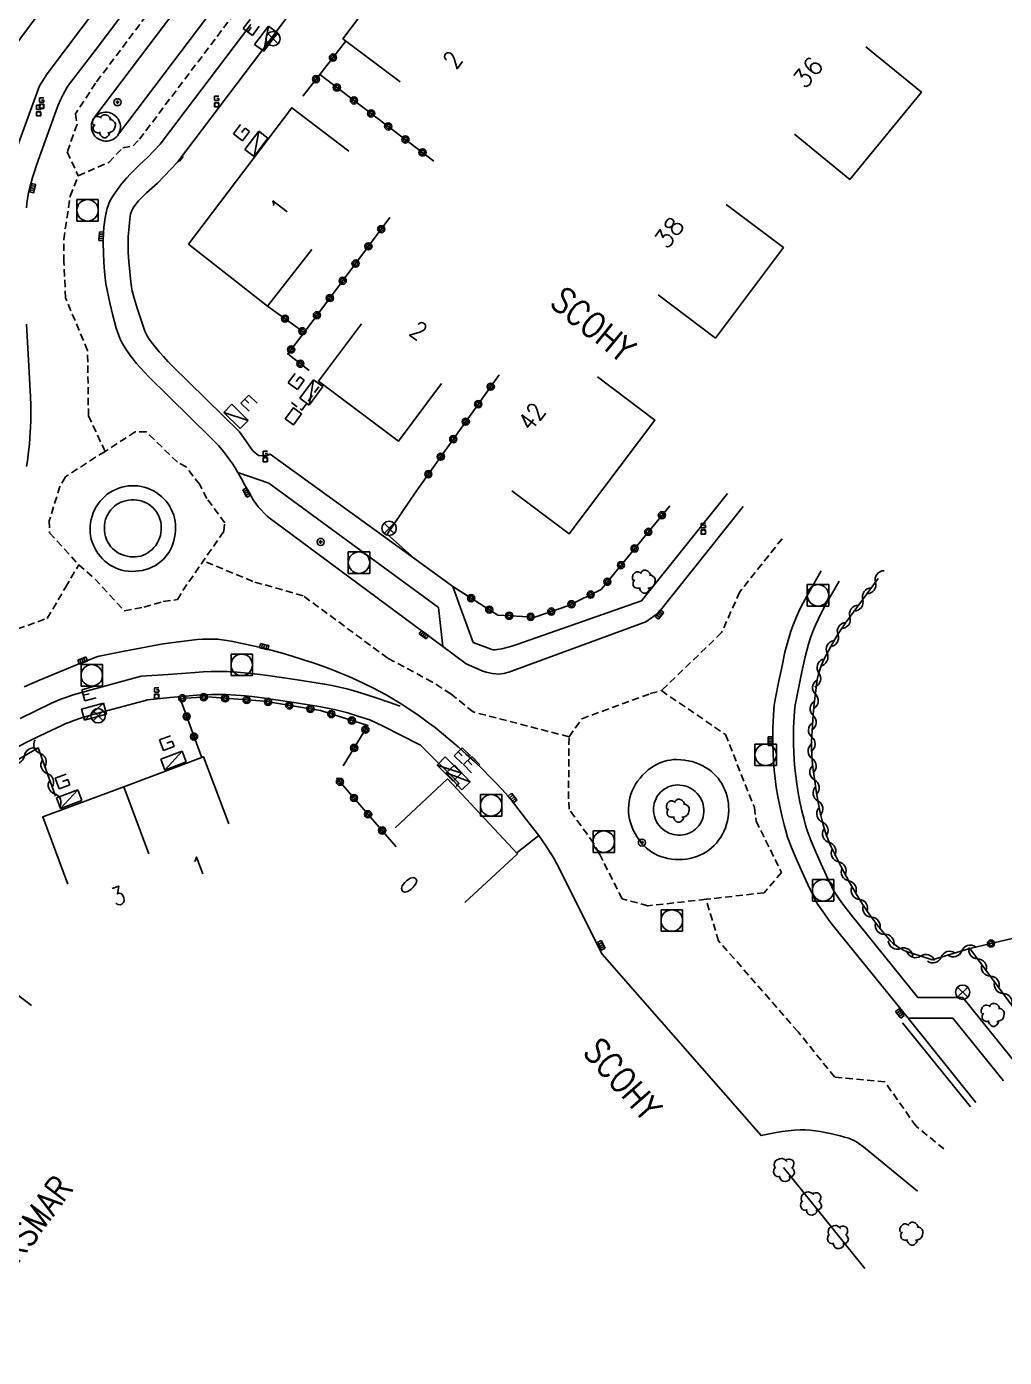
# Model space of a CAD drawing. Header units: millimetres. Extents: x 145512 to 146000, y 142000 to 142988.
# Drawn here: x 145838.8 to 145907, y 142590.7 to 142683.6 of the extents above; entities that cross this region are included whole.
import ezdxf
from ezdxf.enums import TextEntityAlignment as Align

# ---------------------------------------------------------------- set-up
doc = ezdxf.new("R2010")
doc.units = ezdxf.units.MM
doc.linetypes.add('DASHED', pattern=[0.75, 0.5, -0.25])
doc.layers.get('0').update_dxf_attribs({"linetype": 'CONTINUOUS'})
for name, color, linetype in [('w0001', 6, 'DASHED'), ('w0003', 5, 'CONTINUOUS'), ('w0008', 7, 'CONTINUOUS'), ('w0014', 7, 'CONTINUOUS'), ('w0100', 7, 'CONTINUOUS'), ('W0101', 7, 'CONTINUOUS'), ('w0105', 7, 'CONTINUOUS'), ('w0112', 1, 'DASHED'), ('w0300', 7, 'CONTINUOUS'), ('w0302', 3, 'CONTINUOUS'), ('w0308', 3, 'CONTINUOUS'), ('w0310', 3, 'CONTINUOUS'), ('w0322', 7, 'CONTINUOUS'), ('w0400', 7, 'CONTINUOUS'), ('w0420', 7, 'CONTINUOUS'), ('w0425', 7, 'CONTINUOUS'), ('w0430', 7, 'CONTINUOUS'), ('w0432', 7, 'CONTINUOUS'), ('w0469', 7, 'CONTINUOUS'), ('W0856', 7, 'CONTINUOUS'), ('w0989', 7, 'CONTINUOUS'), ('W0991', 7, 'CONTINUOUS'), ('w1102', 7, 'CONTINUOUS'), ('w1338', 7, 'CONTINUOUS')]:
    doc.layers.add(name, color=color, linetype=linetype)
doc.styles.get("Standard").update_dxf_attribs({"font": 'romans.shx', "width": 0.85})

# ---------------------------------------------------------------- blocks, each defined once
blk = doc.blocks.new('T425')
for p, q in [((-0.15, 0.6), (0.15, 0.6)), ((-0.15, 0.6), (-0.15, 0.3)), ((-0.15, 0.3), (0.15, 0.3)), ((-0.15, 0.15), (0.15, 0.15)), ((-0.15, -0.15), (-0.15, 0.15)), ((0, 0.45), (0.15, 0.45)), ((0.15, 0.45), (0.15, 0.3)), ((0.15, 0.15), (0.15, -0.15)), ((0.15, -0.15), (-0.15, -0.15))]:
    blk.add_line(p, q)
blk.add_ellipse((0, 0), major_axis=(-0.106, 0.106), ratio=1, start_param=3.926991, end_param=10.210176)
blk = doc.blocks.new('T400')
for p, q in [((-0.15, 0.3), (0.15, 0.3)), ((-0.15, -0.25), (-0.15, 0.3)), ((-0.15, 0.15), (0.15, 0.15)), ((-0.15, 0), (0.15, 0)), ((0.15, 0.3), (0.15, -0.25)), ((-0.15, -0.15), (0.15, -0.15)), ((-0.15, -0.25), (-0.15, -0.3)), ((-0.15, -0.3), (0.15, -0.3)), ((0.15, -0.3), (0.15, -0.25))]:
    blk.add_line(p, q)
blk = doc.blocks.new('T420')
for p, q in [((0.75, 0.75), (-0.75, 0.75)), ((-0.75, 0.75), (-0.75, -0.75)), ((0.75, 0.75), (0.75, -0.75)), ((0.75, -0.75), (-0.75, -0.75))]:
    blk.add_line(p, q)
blk.add_ellipse((0, 0), major_axis=(-0.53, 0.53), ratio=1, start_param=3.926991, end_param=10.210176)
blk = doc.blocks.new('t430')
at = {"flags": 128}
for points in [[(-0.4, 2.1), (0.4, 2.1)], [(-0.4, 2.1), (-0.4, 1.3)], [(-0.4, 1.7), (0, 1.7)], [(-0.4, 1.3), (0.4, 1.3)], [(0.8, 0.8), (-0.8, 0.8)], [(-0.8, 0.8), (-0.8, 0)], [(0.8, 0.8), (-0.8, 0)], [(-0.8, 0), (0.8, 0)], [(0.8, 0), (0.8, 0.8)]]:
    blk.add_lwpolyline(points, dxfattribs=at)
blk = doc.blocks.new('T469')
at = {"color": 0, "linetype": 'Continuous', "flags": 128}
for points in [[(-0.354, 0.354), (0.354, -0.354)], [(-0.354, -0.354), (0.354, 0.354)]]:
    blk.add_lwpolyline(points, dxfattribs=at)
at = {"color": 0, "linetype": 'Continuous'}
blk.add_circle((0, 0), 0.5, dxfattribs=at)
blk = doc.blocks.new('T856')
for p, q in [((-0.125, 0), (0.125, 0)), ((0, 0.125), (0, -0.125))]:
    blk.add_line(p, q)
blk.add_ellipse((0, 0), major_axis=(-0.177, 0.177), ratio=1, start_param=3.926991, end_param=10.210176)
blk = doc.blocks.new('t432')
at = {"flags": 128}
for points in [[(-0.4, 2.1), (-0.4, 1.3)], [(-0.395, 2.1), (0.405, 2.1)], [(-0.4, 1.3), (0.4, 1.3)], [(0, 1.7), (0.4, 1.7)], [(0.4, 1.3), (0.4, 1.7)], [(0.8, 0.8), (-0.8, 0.8)], [(-0.8, 0.8), (-0.8, 0)], [(0.8, 0.8), (-0.8, 0)], [(-0.8, 0), (0.8, 0)], [(0.8, 0), (0.8, 0.8)]]:
    blk.add_lwpolyline(points, dxfattribs=at)
blk = doc.blocks.new('T300')
for p, q in [((-0.8, 0.514), (-0.857, 0.343)), ((-0.857, 0.343), (-0.857, 0.171)), ((-0.857, 0.171), (-0.743, 0.057)), ((-0.686, 0.629), (-0.8, 0.514)), ((-0.8, -0.057), (-0.743, 0.057)), ((-0.743, 0.057), (-0.686, 0.114)), ((-0.571, 0.686), (-0.686, 0.629)), ((-0.457, 0.686), (-0.571, 0.686)), ((-0.286, 0.629), (-0.457, 0.686)), ((-0.286, 0.629), (-0.171, 0.743)), ((-0.229, 0.571), (-0.286, 0.629)), ((-0.171, 0.743), (-0.057, 0.8)), ((-0.057, 0.8), (0.057, 0.8)), ((0.057, 0.8), (0.229, 0.743)), ((0.229, 0.743), (0.343, 0.629)), ((0.343, 0.629), (0.4, 0.514)), ((0.457, 0.457), (0.343, 0.457)), ((0.4, 0.514), (0.4, 0.457)), ((0.571, 0.4), (0.457, 0.457)), ((0.571, 0.4), (0.686, 0.286)), ((0.686, 0.286), (0.743, 0.171)), ((0.743, 0.057), (0.686, -0.171)), ((0.743, 0.171), (0.743, 0.057)), ((-0.8, -0.171), (-0.8, -0.057)), ((-0.8, -0.229), (-0.8, -0.171)), ((-0.743, -0.343), (-0.8, -0.229)), ((-0.686, -0.4), (-0.743, -0.343)), ((-0.514, -0.457), (-0.686, -0.4)), ((-0.4, -0.457), (-0.514, -0.457)), ((-0.4, -0.457), (-0.343, -0.457)), ((-0.343, -0.457), (-0.343, -0.4)), ((-0.343, -0.514), (-0.343, -0.457)), ((-0.286, -0.629), (-0.343, -0.514)), ((-0.171, -0.743), (-0.286, -0.629)), ((-0.057, -0.8), (-0.171, -0.743)), ((0.057, -0.8), (-0.057, -0.8)), ((0.171, -0.743), (0.057, -0.8)), ((0.229, -0.686), (0.171, -0.743)), ((0.286, -0.457), (0.229, -0.457)), ((0.286, -0.629), (0.229, -0.686)), ((0.457, -0.4), (0.286, -0.457)), ((0.343, -0.514), (0.286, -0.629)), ((0.343, -0.514), (0.343, -0.457)), ((0.571, -0.343), (0.457, -0.4)), ((0.629, -0.286), (0.571, -0.343)), ((0.686, -0.171), (0.629, -0.286))]:
    blk.add_line(p, q)
blk = doc.blocks.new('t322o')
at = {"color": 0, "linetype": 'Continuous'}
for radius in [0.25, 0.15]:
    blk.add_circle((0, 0), radius, dxfattribs=at)
blk = doc.blocks.new('t310o')
at = {"color": 0, "linetype": 'Continuous'}
for centre, start, end in [((-0.5, 0.375), 216.8699, 323.1304), ((0.5, -0.375), 36.8699, 143.1303)]:
    blk.add_arc(centre, 0.625, start, end, dxfattribs=at)
blk = doc.blocks.new('t302o')
for p, q in [((-0.8, 0.514), (-0.857, 0.343)), ((-0.857, 0.343), (-0.857, 0.171)), ((-0.857, 0.171), (-0.743, 0.057)), ((-0.686, 0.629), (-0.8, 0.514)), ((-0.8, -0.057), (-0.743, 0.057)), ((-0.743, 0.057), (-0.686, 0.114)), ((-0.571, 0.686), (-0.686, 0.629)), ((-0.457, 0.686), (-0.571, 0.686)), ((-0.286, 0.629), (-0.457, 0.686)), ((-0.286, 0.629), (-0.171, 0.743)), ((-0.229, 0.571), (-0.286, 0.629)), ((-0.171, 0.743), (-0.057, 0.8)), ((-0.057, 0.8), (0.057, 0.8)), ((0.057, 0.8), (0.229, 0.743)), ((0.229, 0.743), (0.343, 0.629)), ((0.343, 0.629), (0.4, 0.514)), ((0.457, 0.457), (0.343, 0.457)), ((0.4, 0.514), (0.4, 0.457)), ((0.571, 0.4), (0.457, 0.457)), ((0.571, 0.4), (0.686, 0.286)), ((0.686, 0.286), (0.743, 0.171)), ((0.743, 0.057), (0.686, -0.171)), ((0.743, 0.171), (0.743, 0.057)), ((-0.8, -0.171), (-0.8, -0.057)), ((-0.8, -0.229), (-0.8, -0.171)), ((-0.743, -0.343), (-0.8, -0.229)), ((-0.686, -0.4), (-0.743, -0.343)), ((-0.514, -0.457), (-0.686, -0.4)), ((-0.4, -0.457), (-0.514, -0.457)), ((-0.4, -0.457), (-0.343, -0.457)), ((-0.343, -0.457), (-0.343, -0.4)), ((-0.343, -0.514), (-0.343, -0.457)), ((-0.286, -0.629), (-0.343, -0.514)), ((-0.171, -0.743), (-0.286, -0.629)), ((-0.057, -0.8), (-0.171, -0.743)), ((0.057, -0.8), (-0.057, -0.8)), ((0.171, -0.743), (0.057, -0.8)), ((0.229, -0.686), (0.171, -0.743)), ((0.286, -0.457), (0.229, -0.457)), ((0.286, -0.629), (0.229, -0.686)), ((0.457, -0.4), (0.286, -0.457)), ((0.343, -0.514), (0.286, -0.629)), ((0.343, -0.514), (0.343, -0.457)), ((0.571, -0.343), (0.457, -0.4)), ((0.629, -0.286), (0.571, -0.343)), ((0.686, -0.171), (0.629, -0.286))]:
    blk.add_line(p, q)

msp = doc.modelspace()

# ---------------------------------------------------------------- linework, layer by layer
at = {"layer": 'w0001'}
for points in [[(145851.21, 142689.724), (145843.613, 142679.641), (145842.221, 142677.509), (145842.321, 142676.755), (145841.638, 142674.841), (145842.404, 142673.179)], [(145844.283, 142653.942), (145843.117, 142656.432), (145843.057, 142660.995), (145841.518, 142664.658), (145841.411, 142667.181), (145841.392, 142668.726), (145841.851, 142671.745), (145842.404, 142673.179), (145844.539, 142674.111), (145845.519, 142675.124), (145846.237, 142675.276), (145846.671, 142675.723), (145853.224, 142684.397)], [(145841.519, 142644.458), (145842.451, 142646.034), (145843.578, 142645.041), (145845.618, 142642.821), (145846.981, 142643.069), (145848.335, 142643.473), (145849.333, 142643.603), (145849.699, 142644.241), (145852.57, 142648.377), (145852.625, 142648.951), (145851.367, 142650.665), (145850.879, 142651.634), (145849.925, 142652.86), (145849.323, 142653.187), (145847.162, 142655.307), (145846.381, 142655.309), (145844.283, 142653.942), (145843.606, 142653.54), (145841.508, 142652.173), (145841.128, 142651.503), (145840.388, 142649.103), (145840.412, 142648.254), (145842.451, 142646.034)], [(145891.501, 142647.854), (145888.544, 142644.144), (145887.282, 142641.3), (145883.081, 142637.254)], [(145876.637, 142634.036), (145869.944, 142635.765), (145868.402, 142637.03), (145867.114, 142637.851), (145863.99, 142639.521), (145858.098, 142643.873), (145854.573, 142644.876), (145851.134, 142646.309)], [(145811.943, 142608.773), (145810.804, 142611.051), (145820.674, 142623.599), (145825.436, 142628.95), (145829.807, 142634.499), (145833.435, 142637.225), (145836.766, 142641.053), (145840.243, 142642.297), (145841.519, 142644.458)], [(145902.789, 142605.278), (145900.845, 142606.866), (145898.669, 142609.952), (145895.161, 142610.3), (145892.612, 142613.457), (145887.073, 142619.792), (145886.193, 142622.697)]]:
    msp.add_lwpolyline(points, dxfattribs=at)
msp.add_lwpolyline([(145876.637, 142634.036), (145877.528, 142635.291), (145882.306, 142637.048), (145883.081, 142637.254), (145887.545, 142634.199), (145889.569, 142629.117), (145889.687, 142628.159), (145891.463, 142624.564), (145890.25, 142623.154), (145886.193, 142622.697), (145882.137, 142622.24), (145880.339, 142622.736), (145878.751, 142625.879), (145878.356, 142626.604), (145876.648, 142628.977), (145876.602, 142629.716)], close=True, dxfattribs=at)
at = {"layer": 'w0003'}
for points in [[(145899.902, 142614.082), (145904.637, 142608.219)], [(145900.284, 142614.392), (145905.02, 142608.528)]]:
    msp.add_lwpolyline(points, dxfattribs=at)
at = {"layer": 'w0008'}
for points in [[(145856.398, 142698.918), (145843.652, 142681.999), (145841.807, 142679.592), (145841.639, 142679.354), (145841.485, 142679.106), (145841.347, 142678.85), (145841.172, 142678.486), (145841.012, 142678.114), (145840.868, 142677.736), (145839.503, 142673.909), (145839.356, 142673.479), (145839.22, 142673.046), (145839.096, 142672.609), (145838.984, 142672.17), (145838.917, 142671.867), (145838.862, 142671.562), (145838.818, 142671.255), (145838.787, 142670.946)], [(145858.318, 142693.423), (145845.211, 142676.075), (145845.133, 142675.964), (145845.041, 142675.865), (145844.937, 142675.779), (145844.821, 142675.708), (145844.697, 142675.654), (145844.567, 142675.617), (145844.43, 142675.598), (145844.292, 142675.597), (145844.154, 142675.614), (145844.021, 142675.65), (145843.893, 142675.703), (145843.773, 142675.773), (145843.667, 142675.855), (145843.573, 142675.95), (145843.492, 142676.057), (145843.425, 142676.173), (145843.373, 142676.297), (145843.339, 142676.426), (145843.321, 142676.556), (145843.321, 142676.687), (145843.339, 142676.817), (145843.373, 142676.944), (145843.424, 142677.065), (145843.491, 142677.178), (145843.573, 142677.282), (145856.68, 142694.641)], [(145888.778, 142650.092), (145882.865, 142642.671), (145881.996, 142642.063), (145872.439, 142638.549), (145872.261, 142638.492), (145872.08, 142638.451), (145871.895, 142638.425), (145871.709, 142638.415), (145871.523, 142638.421), (145871.296, 142638.446), (145871.072, 142638.487), (145870.851, 142638.544), (145870.635, 142638.615), (145870.424, 142638.701), (145869.468, 142639.133), (145867.847, 142640.342), (145856.062, 142649.046), (145855.821, 142649.233), (145855.59, 142649.432), (145855.369, 142649.642), (145855.158, 142649.863), (145854.966, 142650.087), (145854.786, 142650.32), (145854.618, 142650.562), (145854.462, 142650.812), (145854.244, 142651.196), (145854.034, 142651.584), (145853.794, 142652.032), (145853.545, 142652.474), (145853.347, 142652.803), (145853.138, 142653.125), (145852.918, 142653.439), (145852.688, 142653.746), (145852.44, 142654.054), (145852.182, 142654.353), (145851.914, 142654.644), (145851.637, 142654.925), (145847.314, 142659.167), (145847.022, 142659.463), (145846.741, 142659.768), (145846.471, 142660.084), (145846.211, 142660.408), (145845.963, 142660.742), (145845.727, 142661.083), (145845.584, 142661.311), (145845.453, 142661.546), (145845.335, 142661.787), (145845.231, 142662.035), (145845.139, 142662.288), (145845.062, 142662.545), (145844.83, 142663.427), (145844.617, 142664.313), (145844.421, 142665.204), (145844.342, 142665.631), (145844.28, 142666.06), (145844.237, 142666.492), (145844.192, 142667.149), (145844.162, 142667.807), (145844.147, 142668.465), (145844.15, 142668.838), (145844.167, 142669.211), (145844.199, 142669.582), (145844.241, 142669.917), (145844.294, 142670.251), (145844.359, 142670.583), (145844.435, 142670.912), (145844.484, 142671.08), (145844.543, 142671.245), (145844.614, 142671.405), (145844.696, 142671.56), (145844.821, 142671.76), (145845.305, 142672.449), (145845.449, 142672.641), (145845.602, 142672.827), (145845.762, 142673.007), (145846.062, 142673.323), (145846.37, 142673.631), (145846.684, 142673.933), (145847.264, 142674.476), (145848.131, 142675.372), (145854.44, 142683.738)], [(145843.573, 142677.282), (145843.668, 142677.375), (145843.775, 142677.454), (145843.892, 142677.518), (145844.017, 142677.566), (145844.146, 142677.596), (145844.282, 142677.61), (145844.418, 142677.605), (145844.552, 142677.583), (145844.682, 142677.544), (145844.806, 142677.487), (145844.922, 142677.415)], [(145844.922, 142677.415), (145845.02, 142677.335), (145845.107, 142677.243), (145845.183, 142677.142), (145845.246, 142677.032), (145845.295, 142676.915), (145845.329, 142676.793), (145845.348, 142676.67), (145845.351, 142676.546), (145845.338, 142676.423), (145845.31, 142676.302), (145845.268, 142676.186), (145845.211, 142676.075)], [(145838.8, 142662.824), (145838.866, 142661.575), (145838.939, 142660.326), (145839.016, 142659.035), (145839.084, 142657.743), (145839.104, 142657.181), (145839.107, 142656.618), (145839.092, 142656.055), (145839.052, 142655.268), (145838.995, 142654.482), (145838.921, 142653.697), (145838.87, 142653.288), (145838.803, 142652.882)], [(145894.223, 142645.616), (145893.22, 142643.845), (145892.963, 142643.372), (145892.723, 142642.889), (145892.501, 142642.398), (145892.297, 142641.899), (145892.119, 142641.415), (145891.961, 142640.926), (145891.821, 142640.43), (145891.7, 142639.93), (145891.47, 142638.872), (145891.249, 142637.813), (145891.037, 142636.752), (145890.99, 142636.487), (145890.952, 142636.22), (145890.924, 142635.952), (145890.891, 142635.531), (145890.869, 142635.109), (145890.857, 142634.686), (145890.852, 142634.089), (145890.858, 142633.491), (145890.874, 142632.894), (145890.904, 142632.3), (145890.95, 142631.707), (145891.014, 142631.115), (145891.095, 142630.526), (145891.205, 142629.863), (145891.331, 142629.204), (145891.475, 142628.548), (145891.635, 142627.896), (145891.754, 142627.465), (145891.888, 142627.039), (145892.037, 142626.617), (145892.199, 142626.201), (145892.549, 142625.369), (145892.913, 142624.543), (145893.29, 142623.724), (145893.681, 142622.911), (145893.831, 142622.624), (145893.994, 142622.345), (145894.17, 142622.073), (145894.496, 142621.608), (145894.835, 142621.152), (145895.187, 142620.705), (145900.284, 142614.392), (145903.406, 142614.396), (145906.931, 142610.031)], [(145895.48, 142644.904), (145894.483, 142643.145), (145894.245, 142642.705), (145894.028, 142642.27), (145893.828, 142641.826), (145893.644, 142641.376), (145893.485, 142640.944), (145893.343, 142640.506), (145893.218, 142640.064), (145893.108, 142639.606), (145892.883, 142638.571), (145892.664, 142637.524), (145892.457, 142636.484), (145892.417, 142636.259), (145892.386, 142636.041), (145892.362, 142635.819), (145892.333, 142635.437), (145892.312, 142635.05), (145892.301, 142634.66), (145892.297, 142634.09), (145892.302, 142633.518), (145892.317, 142632.95), (145892.345, 142632.393), (145892.389, 142631.841), (145892.448, 142631.291), (145892.524, 142630.742), (145892.627, 142630.117), (145892.747, 142629.494), (145892.882, 142628.874), (145893.033, 142628.261), (145893.14, 142627.875), (145893.259, 142627.495), (145893.391, 142627.12), (145893.538, 142626.744), (145893.876, 142625.94), (145894.23, 142625.137), (145894.597, 142624.34), (145894.973, 142623.558), (145895.096, 142623.322), (145895.225, 142623.102), (145895.367, 142622.882), (145895.667, 142622.454), (145895.983, 142622.029), (145896.316, 142621.605), (145900.974, 142615.837), (145904.096, 142615.841), (145908.055, 142610.938)], [(145838.643, 142637.53), (145839.168, 142637.76), (145839.696, 142637.985), (145841.051, 142638.547), (145842.409, 142639.104), (145843.055, 142639.363), (145843.703, 142639.615), (145843.783, 142639.642), (145843.865, 142639.662), (145845.598, 142640.018), (145848.325, 142640.513), (145850.32, 142640.773), (145850.691, 142640.814), (145851.064, 142640.841), (145851.437, 142640.853), (145851.81, 142640.852), (145852.13, 142640.837), (145852.45, 142640.807), (145852.768, 142640.764), (145853.083, 142640.706), (145854.058, 142640.5), (145855.031, 142640.287), (145855.402, 142640.2), (145855.772, 142640.105), (145856.556, 142639.887), (145857.336, 142639.657), (145858.112, 142639.414), (145858.79, 142639.189), (145859.464, 142638.951), (145860.134, 142638.7), (145860.71, 142638.472), (145861.282, 142638.231), (145861.849, 142637.98), (145862.41, 142637.717), (145862.904, 142637.474), (145863.392, 142637.219), (145863.874, 142636.953), (145864.349, 142636.677), (145864.928, 142636.325), (145865.499, 142635.962), (145865.943, 142635.665), (145866.38, 142635.359), (145866.84, 142635.02), (145867.293, 142634.672), (145867.738, 142634.315), (145868.321, 142633.829), (145868.897, 142633.333), (145869.464, 142632.829), (145870.035, 142632.305), (145870.595, 142631.771), (145871.146, 142631.227), (145871.564, 142630.798), (145871.972, 142630.358), (145872.369, 142629.909), (145872.606, 142629.629), (145872.834, 142629.342), (145873.682, 142628.243), (145874.522, 142627.138), (145874.786, 142626.778), (145875.04, 142626.412), (145875.286, 142626.04), (145875.462, 142625.754), (145875.628, 142625.462), (145875.785, 142625.165), (145878.96, 142618.878), (145890.037, 142606.209), (145891.096, 142606.421), (145891.511, 142606.494), (145891.929, 142606.55), (145892.349, 142606.587), (145892.77, 142606.606), (145893.115, 142606.604), (145893.46, 142606.585), (145893.803, 142606.547), (145894.144, 142606.49), (145894.85, 142606.347), (145895.553, 142606.189), (145895.851, 142606.112), (145896.146, 142606.021), (145896.303, 142605.963), (145896.456, 142605.895), (145896.604, 142605.818), (145896.76, 142605.725), (145896.909, 142605.623), (145897.053, 142605.512), (145900.94, 142602.337)]]:
    msp.add_lwpolyline(points, dxfattribs=at)
for points in [[(145844.095, 142650.648), (145843.935, 142650.47), (145843.79, 142650.28), (145843.66, 142650.079), (145843.546, 142649.869), (145843.448, 142649.65), (145843.367, 142649.425), (145843.303, 142649.194), (145843.26, 142648.969), (145843.235, 142648.741), (145843.228, 142648.512), (145843.24, 142648.282), (145843.269, 142648.055), (145843.318, 142647.831), (145843.383, 142647.611), (145843.466, 142647.395), (145843.565, 142647.187), (145843.679, 142646.986), (145843.807, 142646.794), (145843.949, 142646.613), (145844.105, 142646.442), (145844.272, 142646.283), (145844.442, 142646.145), (145844.622, 142646.02), (145844.812, 142645.91), (145845.009, 142645.814), (145845.213, 142645.735), (145845.423, 142645.671), (145845.637, 142645.624), (145845.887, 142645.59), (145846.138, 142645.575), (145846.39, 142645.579), (145846.64, 142645.603), (145846.888, 142645.647), (145847.132, 142645.709), (145847.357, 142645.787), (145847.575, 142645.882), (145847.784, 142645.995), (145847.983, 142646.125), (145848.171, 142646.271), (145848.346, 142646.432), (145848.488, 142646.586), (145848.619, 142646.75), (145848.737, 142646.923), (145848.842, 142647.104), (145848.932, 142647.293), (145849.008, 142647.488), (145849.077, 142647.709), (145849.13, 142647.935), (145849.168, 142648.163), (145849.191, 142648.393), (145849.197, 142648.625), (145849.188, 142648.856), (145849.164, 142649.075), (145849.122, 142649.292), (145849.063, 142649.505), (145848.988, 142649.712), (145848.897, 142649.913), (145848.791, 142650.107), (145848.67, 142650.291), (145848.534, 142650.466), (145848.38, 142650.636), (145848.213, 142650.795), (145848.035, 142650.94), (145847.846, 142651.072), (145847.649, 142651.189), (145847.442, 142651.291), (145847.229, 142651.378), (145847.01, 142651.448), (145846.791, 142651.501), (145846.568, 142651.536), (145846.343, 142651.554), (145846.117, 142651.555), (145845.892, 142651.538), (145845.669, 142651.504), (145845.449, 142651.452), (145845.232, 142651.384), (145845.02, 142651.299), (145844.816, 142651.198), (145844.621, 142651.082), (145844.435, 142650.951), (145844.259, 142650.806)], [(145880.835, 142629.524), (145880.803, 142629.276), (145880.789, 142629.028), (145880.795, 142628.778), (145880.82, 142628.53), (145880.864, 142628.285), (145880.927, 142628.044), (145881.016, 142627.781), (145881.123, 142627.525), (145881.247, 142627.278), (145881.388, 142627.039), (145881.546, 142626.811), (145881.718, 142626.594), (145881.877, 142626.421), (145882.048, 142626.261), (145882.23, 142626.114), (145882.423, 142625.981), (145882.625, 142625.863), (145882.836, 142625.76), (145883.053, 142625.673), (145883.277, 142625.602), (145883.527, 142625.542), (145883.781, 142625.499), (145884.037, 142625.473), (145884.295, 142625.464), (145884.552, 142625.473), (145884.809, 142625.499), (145885.063, 142625.542), (145885.313, 142625.603), (145885.543, 142625.675), (145885.766, 142625.765), (145885.982, 142625.87), (145886.19, 142625.992), (145886.389, 142626.128), (145886.577, 142626.278), (145886.753, 142626.442), (145886.916, 142626.619), (145887.073, 142626.815), (145887.216, 142627.021), (145887.344, 142627.237), (145887.456, 142627.462), (145887.552, 142627.694), (145887.632, 142627.932), (145887.695, 142628.175), (145887.74, 142628.422), (145887.767, 142628.665), (145887.778, 142628.909), (145887.773, 142629.153), (145887.751, 142629.397), (145887.713, 142629.638), (145887.658, 142629.876), (145887.588, 142630.11), (145887.502, 142630.339), (145887.401, 142630.562), (145887.292, 142630.765), (145887.168, 142630.96), (145887.03, 142631.145), (145886.879, 142631.32), (145886.717, 142631.484), (145886.543, 142631.636), (145886.358, 142631.775), (145886.164, 142631.901), (145885.962, 142632.012), (145885.721, 142632.125), (145885.472, 142632.221), (145885.218, 142632.3), (145884.959, 142632.362), (145884.697, 142632.408), (145884.432, 142632.436), (145884.166, 142632.446), (145883.935, 142632.439), (145883.704, 142632.414), (145883.476, 142632.371), (145883.252, 142632.311), (145883.034, 142632.235), (145882.821, 142632.142), (145882.617, 142632.033), (145882.387, 142631.888), (145882.169, 142631.727), (145881.962, 142631.552), (145881.768, 142631.362), (145881.589, 142631.158), (145881.424, 142630.943), (145881.282, 142630.727), (145881.157, 142630.501), (145881.05, 142630.266), (145880.96, 142630.024), (145880.888, 142629.776)]]:
    msp.add_lwpolyline(points, close=True, dxfattribs=at)
at = {"layer": 'w0014'}
for points in [[(145887.703, 142651.003), (145881.702, 142643.525), (145872.991, 142640.467), (145872.653, 142640.357), (145872.31, 142640.262), (145871.963, 142640.182), (145871.613, 142640.117), (145871.491, 142640.106), (145871.368, 142640.11), (145871.246, 142640.131), (145871.129, 142640.167), (145869.952, 142640.618), (145869.08, 142643.032), (145868.543, 142644.511), (145865.876, 142646.451), (145855.786, 142653.752), (145855.479, 142653.611), (145854.977, 142653.654), (145854.594, 142653.984), (145853.648, 142655.305), (145848.968, 142659.906), (145848.652, 142660.226), (145848.345, 142660.556), (145848.048, 142660.894), (145847.761, 142661.241), (145847.484, 142661.597), (145847.359, 142661.773), (145847.245, 142661.957), (145847.143, 142662.147), (145847.053, 142662.344), (145846.975, 142662.545), (145846.738, 142663.237), (145846.513, 142663.933), (145846.301, 142664.632), (145846.231, 142664.892), (145846.173, 142665.155), (145846.129, 142665.42), (145846.058, 142665.956), (145846, 142666.494), (145845.942, 142667.17), (145845.898, 142667.847), (145845.884, 142668.211), (145845.884, 142668.575), (145845.897, 142668.939), (145845.93, 142669.412), (145845.976, 142669.884), (145846.036, 142670.355), (145846.062, 142670.494), (145846.102, 142670.631), (145846.154, 142670.763), (145846.218, 142670.89), (145846.293, 142671.01), (145846.448, 142671.223), (145846.614, 142671.427), (145846.79, 142671.622), (145846.975, 142671.809), (145847.169, 142671.986), (145847.937, 142672.653), (145849.326, 142674.118), (145855.783, 142682.672), (145863.593, 142693.08)], [(145844.118, 142685.435), (145842.652, 142683.502)], [(145842.652, 142683.502), (145840.247, 142680.28), (145839.693, 142679.452), (145837.985, 142674.741)], [(145867.847, 142640.342), (145867.532, 142643.059), (145855.706, 142651.727), (145853.545, 142652.474)], [(145838.352, 142635.318), (145839.437, 142635.85), (145840.538, 142636.376), (145840.859, 142636.521), (145841.197, 142636.658), (145841.534, 142636.781), (145842.044, 142636.951), (145842.553, 142637.108), (145843.056, 142637.251), (145846.803, 142638.27)], [(145846.803, 142638.27), (145848.667, 142638.371)], [(145848.667, 142638.371), (145850.553, 142638.531), (145851.112, 142638.57), (145851.671, 142638.591), (145852.231, 142638.594), (145852.791, 142638.579), (145853.5, 142638.54), (145854.209, 142638.483), (145854.916, 142638.409), (145855.621, 142638.317), (145856.585, 142638.176), (145857.548, 142638.031), (145858.568, 142637.871), (145859.587, 142637.707), (145860.108, 142637.613), (145860.625, 142637.504), (145861.139, 142637.378), (145861.649, 142637.237), (145862.459, 142636.992), (145863.264, 142636.73), (145864.064, 142636.454), (145864.858, 142636.162)], [(145848.804, 142636.771), (145850.677, 142636.93), (145851.197, 142636.966), (145851.705, 142636.985), (145852.214, 142636.988), (145852.725, 142636.974), (145853.392, 142636.938), (145854.061, 142636.885), (145854.728, 142636.814), (145855.401, 142636.727), (145856.349, 142636.588), (145857.304, 142636.444), (145858.316, 142636.285), (145859.317, 142636.124), (145859.8, 142636.037), (145860.269, 142635.938), (145860.735, 142635.824), (145861.202, 142635.695), (145861.978, 142635.46), (145862.754, 142635.208), (145863.666, 142634.782)], [(145838.044, 142633.255), (145839.109, 142633.789), (145840.18, 142634.313), (145841.256, 142634.827), (145841.532, 142634.952), (145841.812, 142635.066), (145842.096, 142635.169), (145842.565, 142635.325), (145843.038, 142635.471), (145843.513, 142635.606), (145847.251, 142636.623)], [(145847.251, 142636.623), (145848.804, 142636.771)], [(145863.666, 142634.782), (145866.283, 142633.451), (145868.954, 142630.798), (145868.758, 142630.574)], [(145873.019, 142625.97), (145874.522, 142627.138)]]:
    msp.add_lwpolyline(points, dxfattribs=at)
at = {"layer": 'w0100'}
for points in [[(145848.478, 142719.46), (145852.477, 142716.458), (145845.286, 142706.879), (145843.532, 142704.512), (145849.067, 142700.269), (145845.468, 142695.495), (145841.855, 142690.731), (145838.703, 142693.102), (145836.883, 142690.739), (145834.968, 142688.36), (145839.827, 142684.708), (145836.213, 142679.899), (145832.612, 142675.141), (145827.823, 142678.73), (145826.009, 142676.357), (145822.036, 142679.392)], [(145864.861, 142679.73), (145860.862, 142682.732), (145864.989, 142688.229), (145868.987, 142685.227)], [(145858.697, 142668.026), (145855.614, 142664.089), (145850.098, 142668.408), (145857.296, 142677.917), (145861.283, 142674.899)], [(145867.745, 142658.675), (145864.75, 142654.671), (145859.16, 142658.854), (145862.155, 142662.858)], [(145878.631, 142659.141), (145882.627, 142656.135), (145876.655, 142648.197), (145872.659, 142651.203)], [(145841.673, 142623.757), (145839.93, 142628.443), (145845.579, 142630.544), (145851.149, 142632.642), (145852.911, 142627.963)], [(145864.503, 142627.682), (145868.156, 142631.096), (145873.033, 142625.878), (145869.38, 142622.464)], [(145833.573, 142608.26), (145829.58, 142611.268), (145833.165, 142616.027), (145833.353, 142615.936), (145835.155, 142618.305), (145839.135, 142615.277)]]:
    msp.add_lwpolyline(points, dxfattribs=at)
at = {"layer": 'W0101'}
for points in [[(145897.347, 142682.179), (145901.216, 142679.012), (145896.223, 142672.913), (145892.354, 142676.08)], [(145887.596, 142671.17), (145891.593, 142668.166), (145886.852, 142661.858), (145882.855, 142664.861)]]:
    msp.add_lwpolyline(points, dxfattribs=at)
at = {"layer": 'w0105'}
msp.add_lwpolyline([(145856.848, 142656.214), (145857.414, 142655.795), (145857.981, 142656.56), (145857.415, 142656.979)], close=True, dxfattribs=at)
at = {"layer": 'w0112'}
for points in [[(145849.437, 142674.17), (145849.713, 142674.531)], [(145857.278, 142657.359), (145858.001, 142656.834), (145859.338, 142658.668)]]:
    msp.add_lwpolyline(points, dxfattribs=at)
for points in [[(145846.498, 142650.553), (145846.303, 142650.566), (145846.108, 142650.563), (145845.913, 142650.543), (145845.721, 142650.508), (145845.533, 142650.456), (145845.373, 142650.397), (145845.219, 142650.322), (145845.072, 142650.233), (145844.935, 142650.13), (145844.808, 142650.015), (145844.678, 142649.871), (145844.563, 142649.715), (145844.464, 142649.549), (145844.381, 142649.373), (145844.317, 142649.191), (145844.271, 142649.002), (145844.241, 142648.802), (145844.231, 142648.6), (145844.24, 142648.397), (145844.268, 142648.196), (145844.315, 142647.999), (145844.38, 142647.807), (145844.458, 142647.635), (145844.553, 142647.472), (145844.664, 142647.319), (145844.79, 142647.178), (145844.93, 142647.051), (145845.082, 142646.938), (145845.256, 142646.834), (145845.439, 142646.747), (145845.629, 142646.677), (145845.825, 142646.626), (145846.025, 142646.593), (145846.227, 142646.58), (145846.409, 142646.585), (145846.589, 142646.608), (145846.766, 142646.648), (145846.938, 142646.706), (145847.104, 142646.78), (145847.262, 142646.871), (145847.41, 142646.976), (145847.555, 142647.102), (145847.688, 142647.24), (145847.808, 142647.39), (145847.913, 142647.551), (145848.004, 142647.721), (145848.077, 142647.898), (145848.135, 142648.081), (145848.174, 142648.267), (145848.196, 142648.456), (145848.201, 142648.646), (145848.187, 142648.836), (145848.156, 142649.024), (145848.108, 142649.208), (145848.042, 142649.386), (145847.961, 142649.558), (145847.863, 142649.721), (145847.754, 142649.869), (145847.632, 142650.006), (145847.497, 142650.13), (145847.35, 142650.24), (145847.194, 142650.335), (145847.028, 142650.415), (145846.856, 142650.478), (145846.679, 142650.524)], [(145883.02, 142630.163), (145882.901, 142630.03), (145882.797, 142629.884), (145882.709, 142629.728), (145882.638, 142629.564), (145882.584, 142629.394), (145882.549, 142629.218), (145882.532, 142629.04), (145882.534, 142628.861), (145882.555, 142628.679), (145882.594, 142628.499), (145882.651, 142628.324), (145882.726, 142628.156), (145882.818, 142627.996), (145882.925, 142627.847), (145883.047, 142627.709), (145883.182, 142627.584), (145883.316, 142627.483), (145883.458, 142627.395), (145883.608, 142627.32), (145883.764, 142627.26), (145883.926, 142627.214), (145884.09, 142627.184), (145884.257, 142627.168), (145884.424, 142627.169), (145884.587, 142627.184), (145884.747, 142627.216), (145884.903, 142627.262), (145885.054, 142627.323), (145885.199, 142627.398), (145885.335, 142627.486), (145885.463, 142627.588), (145885.58, 142627.701), (145885.692, 142627.832), (145885.79, 142627.973), (145885.873, 142628.124), (145885.941, 142628.283), (145885.992, 142628.447), (145886.026, 142628.616), (145886.043, 142628.788), (145886.043, 142628.96), (145886.025, 142629.136), (145885.99, 142629.31), (145885.938, 142629.479), (145885.869, 142629.643), (145885.785, 142629.799), (145885.687, 142629.946), (145885.574, 142630.083), (145885.448, 142630.207), (145885.317, 142630.315), (145885.176, 142630.41), (145885.027, 142630.491), (145884.87, 142630.558), (145884.709, 142630.61), (145884.543, 142630.647), (145884.374, 142630.667), (145884.205, 142630.672), (145884.04, 142630.661), (145883.877, 142630.634), (145883.717, 142630.592), (145883.562, 142630.534), (145883.414, 142630.462), (145883.273, 142630.375), (145883.141, 142630.275)]]:
    msp.add_lwpolyline(points, close=True, dxfattribs=at)
at = {"layer": 'w0302'}
msp.add_lwpolyline([(145897.263, 142596.933), (145891.593, 142603.991)], dxfattribs=at)
at = {"layer": 'w0308'}
msp.add_lwpolyline([(145865.876, 142646.451), (145863.961, 142648.165), (145865.953, 142651.136)], dxfattribs=at)
at = {"layer": 'w0310'}
for points in [[(145909.593, 142612.504), (145904.605, 142619.264), (145901.971, 142618.474), (145900.404, 142618.979), (145900.184, 142619.058), (145899.971, 142619.152), (145899.764, 142619.261), (145899.566, 142619.383), (145899.376, 142619.519), (145899.196, 142619.668), (145899.027, 142619.828), (145898.869, 142620), (145898.492, 142620.452), (145898.127, 142620.913), (145897.774, 142621.384), (145897.434, 142621.865), (145897.108, 142622.354), (145896.794, 142622.852), (145896.494, 142623.358), (145896.207, 142623.872), (145895.599, 142625.017), (145895.008, 142626.169), (145894.849, 142626.504), (145894.707, 142626.847), (145894.548, 142627.285), (145894.407, 142627.73), (145894.284, 142628.179), (145894.179, 142628.634), (145894.018, 142629.452), (145893.875, 142630.274), (145893.751, 142631.098), (145893.646, 142631.925), (145893.603, 142632.353), (145893.574, 142632.781), (145893.56, 142633.211), (145893.56, 142633.64), (145893.573, 142634.069), (145893.617, 142634.825), (145893.674, 142635.58), (145893.746, 142636.334), (145893.831, 142637.086), (145893.93, 142637.836), (145893.98, 142638.129), (145894.045, 142638.418), (145894.127, 142638.703), (145894.223, 142638.984), (145894.335, 142639.258), (145894.462, 142639.527), (145894.727, 142640.034), (145895.006, 142640.533), (145895.3, 142641.024), (145895.607, 142641.507), (145895.927, 142641.981), (145896.261, 142642.446), (145898.199, 142645.068)], [(145830.275, 142626.432), (145833.456, 142629.287), (145835.696, 142630.983), (145839.6, 142633.258), (145840.817, 142629.884)]]:
    msp.add_lwpolyline(points, dxfattribs=at)
at = {"layer": 'w0322'}
for points in [[(145859.246, 142680.243), (145861.044, 142682.536)], [(145858.064, 142678.734), (145859.246, 142680.243)], [(145858.16, 142662.244), (145855.614, 142664.089)], [(145858.515, 142659.582), (145857.017, 142660.742), (145858.16, 142662.244)], [(145868.543, 142644.511), (145871.68, 142642.523), (145874.264, 142642.388), (145876.617, 142643.185), (145878.872, 142644.319), (145883.664, 142650.159)], [(145850.998, 142632.634), (145849.507, 142636.716), (145851.432, 142636.812), (145855.399, 142636.509), (145859.304, 142635.859), (145862.605, 142634.814), (145860.889, 142632.013)], [(145860.419, 142631.177), (145864.586, 142626.361)]]:
    msp.add_lwpolyline(points, dxfattribs=at)
at = {"layer": 'w1102'}
msp.add_lwpolyline([(145845.579, 142630.544), (145847.323, 142625.858)], dxfattribs=at)
at = {"layer": 'w1338'}
for points in [[(145859.246, 142680.243), (145867.215, 142674.202)], [(145864.142, 142670.257), (145858.16, 142662.244)], [(145871.76, 142659.277), (145865.953, 142651.136)], [(145914.338, 142621.558), (145904.605, 142619.264)]]:
    msp.add_lwpolyline(points, dxfattribs=at)

# ---------------------------------------------------------------- block references
at = {"layer": 'w0300'}
for p in [(145844.252, 142676.634), (145881.912, 142644.851), (145884.284, 142628.875), (145906.248, 142614.63), (145900.575, 142599.366)]:
    msp.add_blockref('T300', p, dxfattribs=at)
at = {"layer": 'w0302', "rotation": 128.7785687633593}
for p in [(145891.626, 142603.949), (145893.505, 142601.611), (145895.384, 142599.272)]:
    msp.add_blockref('t302o', p, dxfattribs=at)
at = {"layer": 'w0310'}
for p, rotation in [((145898.014, 142644.818), 53.52493222684362), ((145897.123, 142643.612), 53.52493222684362), ((145896.232, 142642.405), 54.32959217144833), ((145895.389, 142641.165), 57.54823195732971), ((145894.639, 142639.866), 62.37619163336036), ((145894.064, 142638.485), 74.11743810839536), ((145893.822, 142637.006), 83.52305009829001), ((145893.669, 142635.514), 85.64806939436544), ((145893.572, 142634.017), 88.17947952567113), ((145838.648, 142632.703), 30.23404428087802), ((145839.735, 142632.884), 289.8394917869274), ((145893.592, 142632.518), 93.8053534842273), ((145840.244, 142631.473), 289.8394917869274), ((145893.762, 142631.028), 98.56379118407006), ((145840.753, 142630.062), 289.8394917869274), ((145894.001, 142629.548), 99.86079166482372), ((145894.311, 142628.08), 105.2904735670877), ((145894.785, 142626.658), 112.5138045577901), ((145895.447, 142625.313), 117.1678488235134), ((145896.147, 142623.986), 117.9777632922634), ((145896.897, 142622.688), 122.2062147078486), ((145897.733, 142621.443), 125.2650100514373), ((145898.653, 142620.258), 129.8532030657522), ((145899.761, 142619.263), 148.3518701140091), ((145901.162, 142618.735), 162.1449564970212), ((145904.031, 142619.092), 196.6879367711413), ((145905.14, 142618.539), 126.4257563896842), ((145902.594, 142618.661), 196.6879367711413), ((145906.03, 142617.332), 126.4257563896842), ((145906.921, 142616.125), 126.4257563896842)]:
    msp.add_blockref('t310o', p, dxfattribs=dict(at, rotation=rotation))
at = {"layer": 'w0322'}
for p, rotation in [((145860.172, 142681.424), 51.90861150927921), ((145858.989, 142679.915), 51.91319238866016), ((145856.829, 142663.209), 144.0599698130746), ((145858.043, 142662.328), 144.0599698130746), ((145857.252, 142661.05), 52.7359992252397), ((145857.897, 142660.061), 142.2553406984082), ((145883.116, 142649.491), 50.62476536284984), ((145882.165, 142648.332), 50.62476536284984), ((145881.213, 142647.172), 50.62476536284984), ((145880.262, 142646.013), 50.62476536284984), ((145879.31, 142644.853), 50.62476536284984), ((145878.149, 142643.956), 26.70284747983358), ((145869.81, 142643.708), 327.6443347466099), ((145876.809, 142643.281), 26.70284747983358), ((145871.077, 142642.905), 327.6443347466099), ((145872.465, 142642.482), 357.0132318036125), ((145873.963, 142642.404), 357.0132318036125), ((145875.4, 142642.773), 18.70590825281637), ((145849.661, 142636.724), 2.870495527573339), ((145851.16, 142636.799), 2.870495527573339), ((145852.656, 142636.719), 355.6321027315259), ((145854.151, 142636.605), 355.6321027315259), ((145855.644, 142636.469), 350.5418020533133), ((145857.124, 142636.222), 350.5418020533133), ((145858.603, 142635.976), 350.5418020533133), ((145860.057, 142635.621), 342.4374941363126), ((145849.969, 142635.452), 110.0552412968542), ((145861.487, 142635.168), 342.4374941363126), ((145850.483, 142634.043), 110.0552412968542), ((145862.434, 142634.535), 238.5183221717726), ((145861.65, 142633.256), 238.5183221717726), ((145860.66, 142630.898), 310.871579845482), ((145861.642, 142629.764), 310.871579845482), ((145862.623, 142628.629), 310.871579845482), ((145863.605, 142627.495), 310.871579845482)]:
    msp.add_blockref('t322o', p, dxfattribs=dict(at, rotation=rotation))
at = {"layer": 'w0400'}
for p, rotation in [((145839.22, 142672.311), 165.6587387992774), ((145844.016, 142668.952), 177.3229540412785), ((145854.156, 142651.079), 29.68452303411967), ((145882.946, 142642.573), 141.4506700099382), ((145866.51, 142641.163), 53.55491035417013), ((145855.369, 142640.322), 76.79497527664734), ((145842.711, 142639.353), 111.8580496004239), ((145890.679, 142633.735), 0.5508394930875035), ((145872.71, 142629.765), 40.11283183336356), ((145878.888, 142619.479), 26.7966918719603), ((145899.705, 142614.728), 38.91999998191924)]:
    msp.add_blockref('T400', p, dxfattribs=dict(at, rotation=rotation))
at = {"layer": 'w0420'}
for p in [(145843.057, 142670.77), (145861.985, 142646.188), (145894.007, 142643.909), (145853.811, 142639.053), (145843.35, 142638.321), (145890.356, 142632.778), (145871.206, 142629.252), (145879.062, 142626.72), (145894.364, 142623.323), (145883.809, 142621.213)]:
    msp.add_blockref('T420', p, dxfattribs=at)
at = {"layer": 'w0425'}
for p in [(145852.071, 142678.125), (145839.642, 142677.497), (145839.85, 142678.011), (145855.447, 142653.361), (145886.015, 142648.321), (145847.871, 142636.851)]:
    msp.add_blockref('T425', p, dxfattribs=at)
at = {"layer": 'w0430'}
for p, rotation in [((145855.831, 142682.503), 52.95456220704882), ((145853.122, 142656.101), 315.4897945165355), ((145843.604, 142635.401), 15.21493460433968), ((145867.998, 142631.501), 315.1910844523425), ((145868.607, 142630.927), 313.0647599016837)]:
    msp.add_blockref('t430', p, dxfattribs=dict(at, rotation=rotation))
at = {"layer": 'w0432'}
for p, rotation in [((145855.152, 142675.159), 52.87301208003583), ((145858.989, 142657.825), 53.91108348291702), ((145849.192, 142631.998), 20.63917739974772), ((145841.907, 142629.314), 20.40396478096213)]:
    msp.add_blockref('t432', p, dxfattribs=dict(at, rotation=rotation))
at = {"layer": 'w0469'}
for p in [(145855.991, 142682.738), (145864.087, 142648.575), (145843.79, 142635.502), (145904.091, 142616.215)]:
    msp.add_blockref('T469', p, dxfattribs=at)
at = {"layer": 'W0856'}
for p in [(145845.142, 142678.305), (145859.315, 142647.628), (145881.724, 142626.649)]:
    msp.add_blockref('T856', p, dxfattribs=at)
at = {"layer": 'w1338'}
for p, rotation in [((145860.442, 142679.337), 322.8337920910002), ((145861.637, 142678.431), 322.8337920910002), ((145862.832, 142677.525), 322.8337920910002), ((145864.028, 142676.618), 322.8337920910002), ((145865.223, 142675.712), 322.8337920910002), ((145866.418, 142674.806), 322.8337920910002), ((145863.544, 142669.455), 233.2541994610858), ((145862.647, 142668.253), 233.2541994610858), ((145861.749, 142667.051), 233.2541994610858), ((145860.852, 142665.85), 233.2541994610858), ((145859.955, 142664.648), 233.2541994610858), ((145859.057, 142663.446), 233.2541994610858), ((145871.18, 142658.462), 234.4948939906102), ((145870.309, 142657.241), 234.4948939906102), ((145869.437, 142656.02), 234.4948939906102), ((145868.566, 142654.799), 234.4948939906102), ((145867.695, 142653.578), 234.4948939906102), ((145866.824, 142652.357), 234.4948939906102), ((145906.065, 142619.608), 193.2628521737312)]:
    msp.add_blockref('t322o', p, dxfattribs=dict(at, rotation=rotation))

# ---------------------------------------------------------------- texts
at = {"layer": 'w0989', "width": 0.85}
for s, rotation, p in [('SCOHY', 320.64226, (145875.777, 142664.865)), ('SCOHY', 311.16305, (145878.214, 142612.593)), ('ALLEE URSMAR', 53.28696, (145832.601, 142591.209))]:
    msp.add_text(s, height=1.75, rotation=rotation, dxfattribs=at).set_placement(p, align=Align.MIDDLE_LEFT)
at = {"layer": 'W0991', "width": 0.85}
for s, rotation, p in [('2', 53.10376, (145868.524, 142681.278)), ('1', 52.87301, (145856.455, 142671.003)), ('2', 323.19703, (145866.148, 142662.368)), ('42', 53.04314, (145874.047, 142656.375)), ('1', 20.63918, (145850.831, 142625.043)), ('0', 313.06476, (145865.48, 142623.707)), ('3', 20.40396, (145845.195, 142622.933))]:
    msp.add_text(s, height=1.25, rotation=rotation, dxfattribs=at).set_placement(p, align=Align.MIDDLE_CENTER)
at = {"layer": 'W0991'}
for s, rotation, p in [('36', 50.69484, (145893.303, 142680.397)), ('38', 53.0772, (145883.627, 142669.217))]:
    msp.add_text(s, height=1.25, rotation=rotation, dxfattribs=at).set_placement(p, align=Align.MIDDLE_CENTER)

doc.saveas('drawing.dxf')
